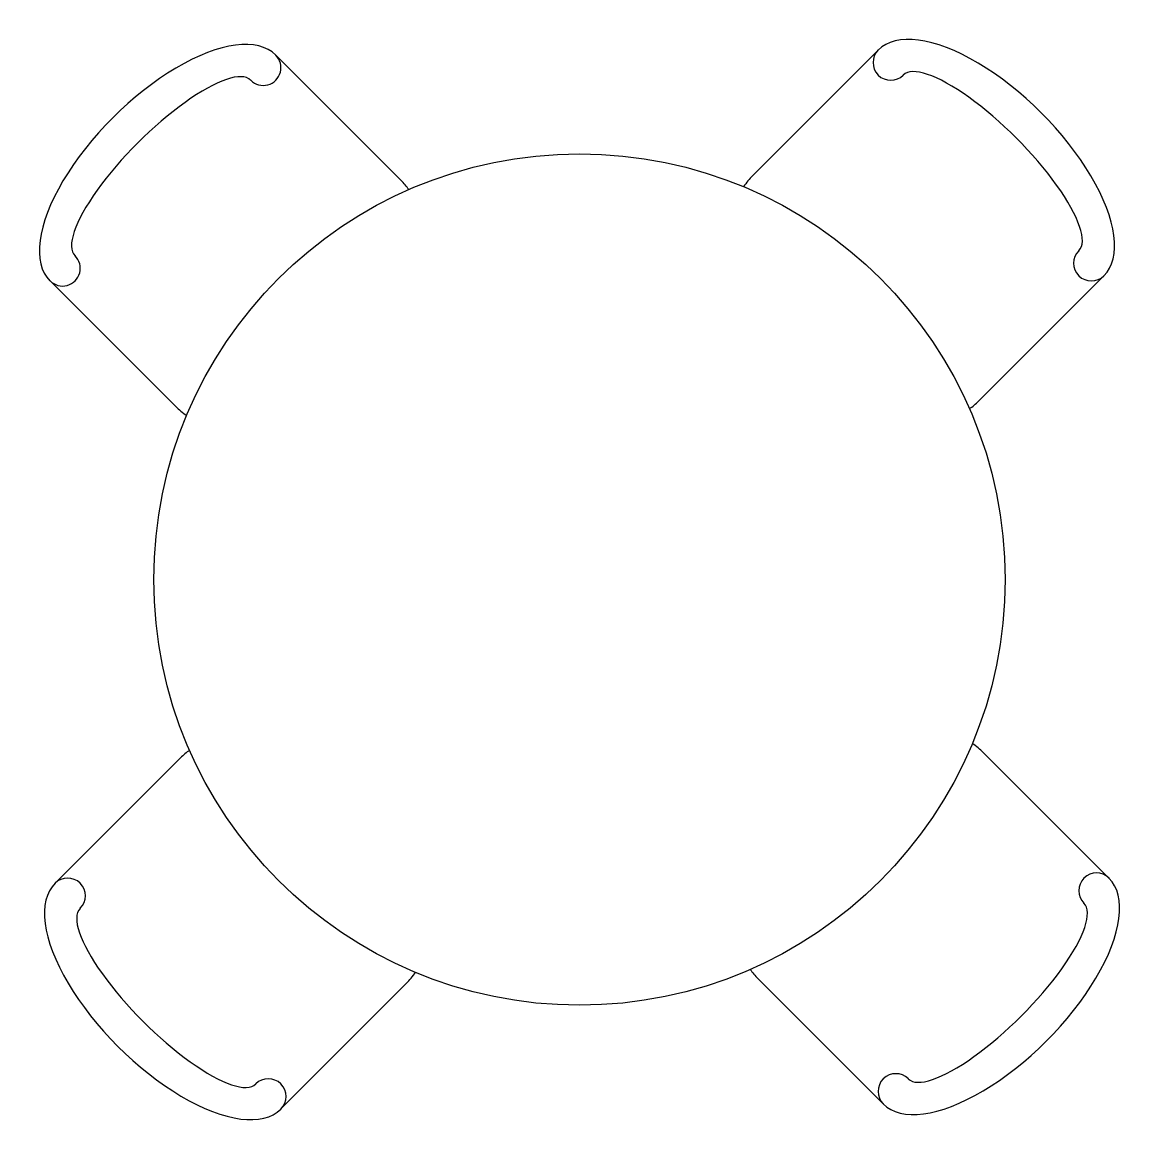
# Model space of a CAD drawing. Extents: x -1.18 to 0.08, y -1.16 to 0.1.
import ezdxf

# ---------------------------------------------------------------- set-up
doc = ezdxf.new("R2010")
doc.units = 0
doc.header["$MEASUREMENT"] = 0
doc.layers.get('0').update_dxf_attribs({"linetype": 'CONTINUOUS'})

# ---------------------------------------------------------------- blocks, each defined once
blk = doc.blocks.new('A$C27483BC1')
for p, q in [((0.4078, 1.0589), (0.2664, 1.2003)), ((0.8043, 1.0646), (0.9457, 1.206)), ((0.1533, 0.8043), (0.0119, 0.9457)), ((1.0589, 0.81), (1.2003, 0.9515)), ((0.159, 0.4078), (0.0176, 0.2664)), ((1.0646, 0.4136), (1.206, 0.2721)), ((0.4136, 0.1533), (0.2721, 0.0119)), ((0.81, 0.159), (0.9515, 0.0176))]:
    blk.add_line(p, q)
blk.add_circle((0.6089, 0.6089), 0.48)
for centre, radius, start, end in [((0.2523, 1.1861), 0.02, 225, 45), ((0.9599, 1.1919), 0.02, 135, 315), ((0.3513, 1.0023), 0.08, 35.4095, 45), ((0.8609, 1.008), 0.08, 135, 146.7934), ((0.026, 0.9599), 0.02, 225, 45), ((1.1861, 0.9656), 0.02, 135, 315), ((0.2098, 0.8609), 0.08, 225, 236.7934), ((1.0023, 0.8666), 0.08, 305.4095, 315), ((0.2156, 0.3513), 0.08, 125.4095, 135), ((1.008, 0.357), 0.08, 45, 56.7934), ((1.1919, 0.258), 0.02, 45, 225), ((0.0317, 0.2523), 0.02, 315, 135), ((0.357, 0.2098), 0.08, 315, 326.7934), ((0.8666, 0.2156), 0.08, 215.4095, 225), ((0.9656, 0.0317), 0.02, 45, 225), ((0.258, 0.026), 0.02, 315, 135)]:
    blk.add_arc(centre, radius, start, end)
for centre, major_axis, ratio in [((1.073, 1.0787), (0.1273, -0.1273), 0.444444), ((0.1391, 1.073), (0.1273, 0.1273), 0.444444), ((0.1391, 1.073), (0.099, 0.099), 0.285714), ((1.073, 1.0787), (0.099, -0.099), 0.285714), ((0.1449, 0.1391), (-0.1273, 0.1273), 0.444444), ((1.0787, 0.1449), (-0.1273, -0.1273), 0.444444), ((1.0787, 0.1449), (-0.099, -0.099), 0.285714), ((0.1449, 0.1391), (-0.099, 0.099), 0.285714)]:
    blk.add_ellipse(centre, major_axis=major_axis, ratio=ratio, start_param=0, end_param=3.141593)

msp = doc.modelspace()

# ---------------------------------------------------------------- block references
at = {"linetype": 'Continuous'}
msp.add_blockref('A$C27483BC1', (-1.1558, -1.1403), dxfattribs=at)

doc.saveas('drawing.dxf')
